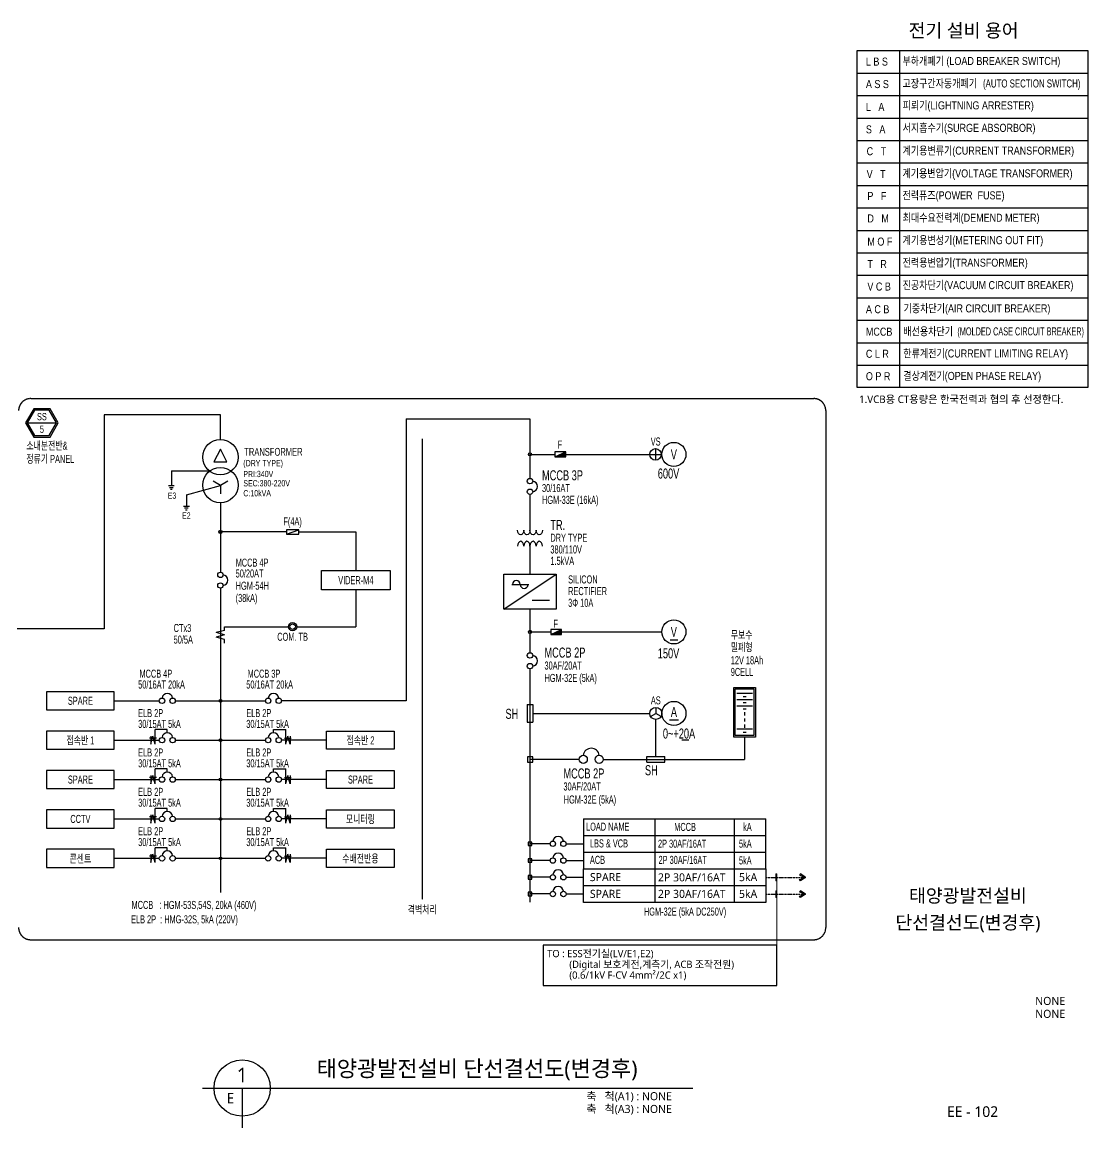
# Model space of a CAD drawing. Header units: millimetres. Extents: x 3366 to 637019, y 0 to 56757.
# Drawn here: x 345843 to 385591, y 2695 to 43924 of the extents above; entities that cross this region are included whole.
import ezdxf
from ezdxf.enums import TextEntityAlignment as Align

# ---------------------------------------------------------------- set-up
doc = ezdxf.new("R2010")
doc.units = ezdxf.units.MM
for name, pattern in [('C4', [19, 16, -1, 1, -1]), ('LD3', [5.5, 3.5, -1, 0, -1]), ('LH2', [2.75, 2, -0.75])]:
    doc.linetypes.add(name, pattern=pattern)
for name, color, linetype in [('E-ELEC', 3, 'Continuous'), ('E-LINE', 4, 'Continuous'), ('E-TABL', 1, 'Continuous'), ('E-TEXT', 7, 'Continuous'), ('도면 TITLE', 4, 'Continuous')]:
    doc.layers.add(name, color=color, linetype=linetype)
doc.styles.add('arial', font='arial.ttf')
doc.styles.add('GHS', font='', dxfattribs={"width": 0.7})
doc.styles.add('MG', font='malgun.ttf')
doc.styles.get('GHS').set_extended_font_data('Gulim')

msp = doc.modelspace()

# ---------------------------------------------------------------- hatches: boundary and pattern name
at = {"layer": 'E-TEXT', "linetype": 'Continuous'}
for points in [[(366116.8, 27899), (365714.8, 27711.7), (366116.8, 27711.7)], [(365959.2, 21094.2), (365959.2, 21281.5), (365557.2, 21094.2)]]:
    msp.add_hatch(color=8, dxfattribs=at).paths.add_polyline_path(points)

# ---------------------------------------------------------------- linework, layer by layer
at = {"color": 8}
msp.add_circle((355930.8, 21380.8), 153.9, dxfattribs=at)
at = {"color": 8, "linetype": 'Continuous'}
msp.add_circle((355930.8, 21380.8), 102.2, dxfattribs=at)
at = {"layer": 'E-ELEC', "color": 8}
for p, q in [((355702.8, 24989.5), (355702.8, 24837.5)), ((356158.8, 24989.5), (355702.8, 24989.5)), ((355702.8, 24837.5), (356158.8, 24837.5)), ((356158.8, 24837.5), (356158.8, 24989.5)), ((373076.6, 18886.9), (372497.5, 18886.9)), ((373076.6, 18655.3), (372497.5, 18655.3)), ((372845, 18771.1), (372729.2, 18771.1)), ((373076.6, 18423.7), (372497.5, 18423.7)), ((372845, 18539.5), (372729.2, 18539.5)), ((372845, 18307.9), (372729.2, 18307.9)), ((372787.1, 18192.1), (372787.1, 18076.3)), ((372787.1, 17960.4), (372787.1, 17844.6)), ((372787.1, 17728.8), (372787.1, 17613)), ((373076.6, 17555.1), (372497.5, 17555.1)), ((372845, 17439.3), (372729.2, 17439.3))]:
    msp.add_line(p, q, dxfattribs=at)
at = {"layer": 'E-ELEC', "color": 8, "linetype": 'Continuous'}
msp.add_line((355702.8, 24837.5), (356158.8, 24989.5), dxfattribs=at)
at = {"layer": 'E-ELEC', "color": 8}
for points in [[(372381.7, 17265.6), (372381.7, 19118.6), (373192.4, 19118.6), (373192.4, 17265.6)], [(372440.1, 17323.9), (372440.1, 19060.2), (373134.1, 19060.2), (373134.1, 17323.9)]]:
    msp.add_lwpolyline(points, close=True, dxfattribs=at)
at = {"layer": 'E-ELEC'}
for points in [[(364719.5, 11972.2), (364853.1, 11972.2), (364853.1, 12105.9), (364719.5, 12105.9)], [(364719.5, 11348.4), (364853.1, 11348.4), (364853.1, 11482.1), (364719.5, 11482.1)]]:
    msp.add_lwpolyline(points, close=True, dxfattribs=at)
at = {"layer": 'E-ELEC', "color": 8}
for centre, radius in [((353238.4, 27703.5), 659.7), ((353238.4, 26659.2), 659.7), ((353238.4, 24913.5), 53.5), ((353238.4, 23314.2), 100.3), ((353238.4, 22918.1), 100.3), ((351060.7, 18619.5), 100.3), ((351456.8, 18619.5), 100.3), ((355020, 18619.5), 100.3), ((355416.1, 18619.5), 100.3), ((351060.7, 17151), 100.3), ((351456.8, 17151), 100.3), ((355020, 17151), 100.3), ((355416.1, 17151), 100.3), ((351060.7, 15682.5), 100.3), ((351456.8, 15682.5), 100.3), ((355020, 15682.5), 100.3), ((355416.1, 15682.5), 100.3), ((351060.7, 14214), 100.3), ((351456.8, 14214), 100.3), ((355020, 14214), 100.3), ((355416.1, 14214), 100.3), ((365636.6, 13286.8), 100.3), ((366032.7, 13286.8), 100.3), ((351060.7, 12745.5), 100.3), ((351456.8, 12745.5), 100.3), ((355020, 12745.5), 100.3), ((355416.1, 12745.5), 100.3), ((365636.6, 12662.9), 100.3), ((366032.7, 12662.9), 100.3)]:
    msp.add_circle(centre, radius, dxfattribs=at)
at = {"layer": 'E-ELEC', "color": 8, "linetype": 'Continuous'}
for centre in [(353238.4, 18619.5), (353238.4, 17151), (353238.4, 15682.5), (353238.4, 14214), (353238.4, 12745.5)]:
    msp.add_circle(centre, 49.1, dxfattribs=at)
at = {"layer": 'E-ELEC'}
for centre in [(365636.6, 12039.1), (366032.7, 12039.1), (365636.6, 11415.2), (366032.7, 11415.2)]:
    msp.add_circle(centre, 100.3, dxfattribs=at)
at = {"layer": 'E-ELEC', "color": 8}
for centre, start, end in [((353314.4, 23116.1), 276.97298, 83.02702), ((351258.8, 18695.6), 6.97298, 173.02702), ((355218, 18695.6), 6.97298, 173.02702), ((351258.8, 17227.1), 6.97298, 173.02702), ((355218, 17227.1), 6.97298, 173.02702), ((351258.8, 15758.5), 6.97298, 173.02702), ((355218, 15758.5), 6.97298, 173.02702), ((351258.8, 14290), 6.97298, 173.02702), ((355218, 14290), 6.97298, 173.02702), ((365834.7, 13362.8), 6.97298, 173.02702), ((351258.8, 12821.5), 6.97298, 173.02702), ((355218, 12821.5), 6.97298, 173.02702), ((365834.7, 12739), 6.97298, 173.02702)]:
    msp.add_arc(centre, 199.5, start, end, dxfattribs=at)
at = {"layer": 'E-ELEC'}
for centre in [(365834.7, 12115.1), (365834.7, 11491.3)]:
    msp.add_arc(centre, 199.5, 6.97298, 173.02702, dxfattribs=at)
at = {"layer": 'E-LINE', "color": 8}
for p, q in [((353238.4, 29277.1), (348908.2, 29277.1)), ((348908.2, 29277.1), (348908.2, 21300.6)), ((353238.4, 28363.2), (353238.4, 29277.1)), ((360168.1, 29136.6), (360168.1, 18619.5)), ((360168.1, 29136.6), (364784, 29136.6)), ((364784, 29136.6), (364784, 26909.6)), ((353238.4, 25999.5), (353238.4, 23414.4)), ((364784, 26312.9), (364784, 24982.7)), ((364784, 24384.4), (364784, 23335.7)), ((353238.4, 22817.8), (353238.4, 11471.9)), ((364784, 22034.5), (364784, 20408.8)), ((348908.2, 21300.6), (343591.6, 21300.6)), ((364784, 19812.1), (364784, 11106)), ((349279.2, 18619.5), (350960.4, 18619.5)), ((351557.1, 18619.5), (354919.7, 18619.5)), ((360168.1, 18619.5), (355516.4, 18619.5)), ((349279.2, 17151), (350960.4, 17151)), ((351557.1, 17151), (354919.7, 17151)), ((357197.7, 17151), (355516.4, 17151)), ((349279.2, 15682.5), (350960.4, 15682.5)), ((351557.1, 15682.5), (354919.7, 15682.5)), ((357197.7, 15682.5), (355516.4, 15682.5)), ((349279.2, 14214), (350960.4, 14214)), ((351557.1, 14214), (354919.7, 14214)), ((357197.7, 14214), (355516.4, 14214)), ((349279.2, 12745.5), (350960.4, 12745.5)), ((351557.1, 12745.5), (354919.7, 12745.5)), ((357197.7, 12745.5), (355516.4, 12745.5))]:
    msp.add_line(p, q, dxfattribs=at)
at = {"layer": 'E-LINE', "ltscale": 2}
for p, q in [((365536.3, 12039.1), (364784, 12039.1)), ((366133, 12039.1), (366783.2, 12039.1)), ((365536.3, 11415.2), (364784, 11415.2)), ((366133, 11415.2), (366783.2, 11415.2))]:
    msp.add_line(p, q, dxfattribs=at)
at = {"layer": 'E-LINE'}
for p, q in [((374874.2, 12162.4), (374831, 12119.2)), ((374831, 12119.2), (375063.3, 12035.7)), ((374831, 11952.2), (375063.3, 12035.7)), ((375063.3, 12035.7), (374874.2, 12162.4)), ((375063.3, 12035.7), (374874.2, 11909)), ((374874.2, 11909), (374831, 11952.2)), ((374874.2, 11538.6), (374831, 11495.3)), ((374831, 11495.3), (375063.3, 11411.8)), ((374831, 11328.4), (375063.3, 11411.8)), ((374874.2, 11285.1), (374831, 11328.4)), ((375063.3, 11411.8), (374874.2, 11538.6)), ((375063.3, 11411.8), (374874.2, 11285.1))]:
    msp.add_line(p, q, dxfattribs=at)
at = {"layer": 'E-LINE', "linetype": 'LD3', "ltscale": 2}
for points in [[(373582.9, 12035.7), (375063.3, 12035.7)], [(373582.9, 11411.8), (375063.3, 11411.8)]]:
    msp.add_lwpolyline(points, dxfattribs=at)
at = {"layer": 'E-LINE', "color": 8}
msp.add_circle((353238.4, 24913.5), 63, dxfattribs=at)
at = {"layer": 'E-TABL'}
for p, q in [((378559.3, 42861.6), (378559.3, 30294.8)), ((376990.9, 42023.8), (385590.9, 42023.8)), ((376990.9, 41186), (385590.9, 41186)), ((376990.9, 40348.2), (385590.9, 40348.2)), ((376990.9, 39510.4), (385590.9, 39510.4)), ((376990.9, 38672.7), (385590.9, 38672.7)), ((376990.9, 37834.9), (385590.9, 37834.9)), ((376990.9, 36997.1), (385590.9, 36997.1)), ((376990.9, 36159.3), (385590.9, 36159.3)), ((376990.9, 35321.5), (385590.9, 35321.5)), ((376990.9, 34483.7), (385590.9, 34483.7)), ((376990.9, 33645.9), (385590.9, 33645.9)), ((376990.9, 32808.2), (385590.9, 32808.2)), ((376990.9, 31970.4), (385590.9, 31970.4)), ((376990.9, 31132.6), (385590.9, 31132.6)), ((373582.9, 11723.8), (366783.2, 11723.8))]:
    msp.add_line(p, q, dxfattribs=at)
at = {"layer": 'E-TABL', "color": 8, "linetype": 'C4'}
for p, q in [((346162.3, 29886.6), (375366.6, 29886.6)), ((375816.6, 29436.6), (375816.6, 10160.7)), ((346162.3, 9710.7), (375366.6, 9710.7))]:
    msp.add_line(p, q, dxfattribs=at)
at = {"layer": 'E-TABL', "color": 8, "linetype": 'Continuous'}
for p, q in [((346036.1, 28979), (347125, 28979)), ((353238.4, 28006.1), (352993.9, 27528.9)), ((353482.9, 27528.9), (353238.4, 28006.1)), ((352993.9, 27528.9), (353482.9, 27528.9)), ((353238.4, 26643.1), (352963.5, 26812.1)), ((353512, 26808.7), (353238.4, 26643.1)), ((353238.4, 26643.1), (353238.4, 26334.8)), ((351258.8, 17545.7), (350799.2, 17545.7)), ((350799.2, 17308.8), (350799.2, 17545.7)), ((351258.8, 17426.6), (351258.8, 17545.7)), ((355218, 17426.6), (355218, 17545.7)), ((355218, 17545.7), (355677.6, 17545.7)), ((355677.6, 17308.8), (355677.6, 17545.7)), ((350853.5, 17226.1), (350598.6, 17226.1)), ((350640.4, 16996.5), (350719.8, 17305.4)), ((350640.4, 17305.4), (350640.4, 16996.5)), ((350799.2, 16996.5), (350719.8, 17305.4)), ((350799.2, 16996.5), (350799.2, 17305.4)), ((355623.3, 17226.1), (355878.2, 17226.1)), ((355677.6, 16996.5), (355677.6, 17305.4)), ((355677.6, 16996.5), (355757, 17305.4)), ((355836.4, 16996.5), (355757, 17305.4)), ((355836.4, 17305.4), (355836.4, 16996.5)), ((350853.5, 15757.6), (350598.6, 15757.6)), ((350640.4, 15528), (350719.8, 15836.9)), ((350640.4, 15836.9), (350640.4, 15528)), ((350799.2, 15528), (350719.8, 15836.9)), ((351258.8, 16077.2), (350799.2, 16077.2)), ((350799.2, 15840.3), (350799.2, 16077.2)), ((350799.2, 15528), (350799.2, 15836.9)), ((351258.8, 15958.1), (351258.8, 16077.2)), ((355218, 15958.1), (355218, 16077.2)), ((355218, 16077.2), (355677.6, 16077.2)), ((355623.3, 15757.6), (355878.2, 15757.6)), ((355677.6, 15840.3), (355677.6, 16077.2)), ((355677.6, 15528), (355677.6, 15836.9)), ((355677.6, 15528), (355757, 15836.9)), ((355836.4, 15528), (355757, 15836.9)), ((355836.4, 15836.9), (355836.4, 15528)), ((351258.8, 14608.7), (350799.2, 14608.7)), ((350799.2, 14371.8), (350799.2, 14608.7)), ((351258.8, 14489.6), (351258.8, 14608.7)), ((355218, 14489.6), (355218, 14608.7)), ((355218, 14608.7), (355677.6, 14608.7)), ((355677.6, 14371.8), (355677.6, 14608.7)), ((350853.5, 14289.1), (350598.6, 14289.1)), ((350640.4, 14059.5), (350719.8, 14368.4)), ((350640.4, 14368.4), (350640.4, 14059.5)), ((350799.2, 14059.5), (350719.8, 14368.4)), ((350799.2, 14059.5), (350799.2, 14368.4)), ((355623.3, 14289.1), (355878.2, 14289.1)), ((355677.6, 14059.5), (355677.6, 14368.4)), ((355677.6, 14059.5), (355757, 14368.4)), ((355836.4, 14059.5), (355757, 14368.4)), ((355836.4, 14368.4), (355836.4, 14059.5)), ((350853.5, 12820.6), (350598.6, 12820.6)), ((350640.4, 12591), (350719.8, 12899.9)), ((350640.4, 12899.9), (350640.4, 12591)), ((350799.2, 12591), (350719.8, 12899.9)), ((351258.8, 13140.1), (350799.2, 13140.1)), ((350799.2, 12903.3), (350799.2, 13140.1)), ((350799.2, 12591), (350799.2, 12899.9)), ((351258.8, 13021.1), (351258.8, 13140.1)), ((355218, 13021.1), (355218, 13140.1)), ((355218, 13140.1), (355677.6, 13140.1)), ((355623.3, 12820.6), (355878.2, 12820.6)), ((355677.6, 12903.3), (355677.6, 13140.1)), ((355677.6, 12591), (355677.6, 12899.9)), ((355677.6, 12591), (355757, 12899.9)), ((355836.4, 12591), (355757, 12899.9)), ((355836.4, 12899.9), (355836.4, 12591))]:
    msp.add_line(p, q, dxfattribs=at)
at = {"layer": 'E-TABL', "color": 8, "linetype": 'LH2'}
msp.add_line((360764.5, 28386.6), (360764.5, 11210.7), dxfattribs=at)
at = {"layer": 'E-TABL', "color": 8}
for p, q in [((351412.3, 27195.7), (352826.5, 27195.7)), ((351969.7, 26293.9), (353243.2, 26645.4)), ((366783.2, 14219.2), (366783.2, 12347.6)), ((366783.2, 14219.2), (373582.9, 14219.2)), ((369434.6, 14219.2), (369434.6, 11099.9)), ((372404.3, 14219.2), (372404.3, 11099.9)), ((373582.9, 12347.6), (373582.9, 14219.2)), ((366783.2, 13595.3), (373582.9, 13595.3)), ((366783.2, 12971.5), (373582.9, 12971.5))]:
    msp.add_line(p, q, dxfattribs=at)
at = {"layer": 'E-TABL', "lineweight": 18}
msp.add_line((373993.3, 9512.8), (373993.3, 12161.2), dxfattribs=at)
at = {"layer": 'E-TABL'}
for points in [[(376990.9, 42861.6), (385590.9, 42861.6), (385590.9, 30294.8), (376990.9, 30294.8)], [(366783.2, 12347.6), (373582.9, 12347.6), (373582.9, 11099.9), (366783.2, 11099.9)], [(365273.5, 8002.7), (373993.3, 8002.7), (373993.3, 9512.8), (365273.5, 9512.8)]]:
    msp.add_lwpolyline(points, close=True, dxfattribs=at)
at = {"layer": 'E-TABL', "color": 8, "linetype": 'Continuous', "elevation": 0}
msp.add_lwpolyline([(346308.3, 29450.5), (346036.1, 28979), (346308.3, 28507.5), (346852.8, 28507.5), (347125, 28979), (346852.8, 29450.5)], close=True, dxfattribs=at)
at = {"layer": 'E-TABL', "color": 8, "elevation": 0}
for points in [[(349279.2, 18958.2), (346753.2, 18958.2), (346753.2, 18280.8), (349279.2, 18280.8)], [(349279.2, 17489.7), (346753.2, 17489.7), (346753.2, 16812.3), (349279.2, 16812.3)], [(357197.7, 17489.7), (359723.7, 17489.7), (359723.7, 16812.3), (357197.7, 16812.3)], [(349279.2, 16021.2), (346753.2, 16021.2), (346753.2, 15343.8), (349279.2, 15343.8)], [(357197.7, 16021.2), (359723.7, 16021.2), (359723.7, 15343.8), (357197.7, 15343.8)], [(349279.2, 14552.7), (346753.2, 14552.7), (346753.2, 13875.3), (349279.2, 13875.3)], [(357197.7, 14552.7), (359723.7, 14552.7), (359723.7, 13875.3), (357197.7, 13875.3)], [(349279.2, 13084.2), (346753.2, 13084.2), (346753.2, 12406.8), (349279.2, 12406.8)], [(357197.7, 13084.2), (359723.7, 13084.2), (359723.7, 12406.8), (357197.7, 12406.8)]]:
    msp.add_lwpolyline(points, close=True, dxfattribs=at)
at = {"layer": 'E-TABL', "color": 8}
for points in [[(364691.2, 16334.7), (364891.8, 16334.7), (364891.8, 16535.2), (364691.2, 16535.2)], [(364719.5, 13219.9), (364853.1, 13219.9), (364853.1, 13353.6), (364719.5, 13353.6)], [(364719.5, 12596.1), (364853.1, 12596.1), (364853.1, 12729.8), (364719.5, 12729.8)]]:
    msp.add_lwpolyline(points, close=True, dxfattribs=at)
at = {"layer": 'E-TABL', "lineweight": 18}
for points in [[(373993.3, 12161.2), (373947.5, 12161.2), (373947.5, 11910.2), (373993.3, 11910.2)], [(373993.3, 11537.4), (373947.5, 11537.4), (373947.5, 11286.3), (373993.3, 11286.3)]]:
    msp.add_lwpolyline(points, dxfattribs=at)
at = {"layer": 'E-TABL', "color": 8, "linetype": 'C4'}
for centre, start, end in [((346162.3, 29436.6), 90, 180), ((375366.6, 29436.6), 0, 90), ((346162.3, 10160.7), 180, 270), ((375366.6, 10160.7), 270, 0)]:
    msp.add_arc(centre, 450, start, end, dxfattribs=at)
at = {"layer": 'E-TEXT', "color": 8}
for p, q in [((364784, 27805.4), (365714.8, 27805.4)), ((365714.8, 27711.7), (366116.8, 27899)), ((366116.8, 27805.4), (369678.4, 27805.4)), ((369464.1, 28019.7), (369464.1, 27591.1)), ((351412.3, 27195.7), (351412.3, 26634.6)), ((351517.3, 26634.6), (351297.2, 26634.6)), ((351476.6, 26564.1), (351337.9, 26564.1)), ((351436.5, 26494.6), (351378, 26494.6)), ((351969.7, 26293.9), (351969.7, 25865.8)), ((352079.7, 25865.8), (351859.6, 25865.8)), ((352039, 25795.3), (351900.3, 25795.3)), ((351998.9, 25725.8), (351940.4, 25725.8)), ((355702.8, 24913.5), (353238.4, 24913.5)), ((356158.8, 24913.5), (358289.7, 24913.5)), ((363812.1, 22034.5), (365765.5, 23335.7)), ((364101.8, 22955.1), (364742.3, 22955.1)), ((364865.2, 22376.5), (365505.7, 22376.5)), ((353392.4, 21244.9), (353084.4, 21160.5)), ((353392.4, 21076), (353084.4, 21160.5)), ((353392.4, 21076), (353084.4, 20991.5)), ((353392.4, 21244.9), (353392.4, 21380.8)), ((364784, 21187.8), (365557.2, 21187.8)), ((365557.2, 21094.2), (365959.2, 21281.5)), ((365959.2, 21187.8), (369699.8, 21187.8)), ((353392.4, 20907.1), (353084.4, 20991.5)), ((353392.4, 20763.1), (353392.4, 20907.1)), ((370014.5, 20890.2), (370302.6, 20890.2)), ((364681.8, 18486.4), (364681.8, 17818)), ((364681.8, 18486.4), (364886.2, 18486.4)), ((364886.2, 18486.4), (364886.2, 17818)), ((364886.2, 18148.1), (369251.7, 18148.1)), ((369281.9, 18035.6), (369476.7, 18148.1)), ((369476.7, 18373.1), (369476.7, 18148.1)), ((369671.6, 18035.6), (369476.7, 18148.1)), ((364681.8, 17818), (364886.2, 17818)), ((369476.7, 16540), (369476.7, 17923.1)), ((369991.5, 17913.6), (370325.9, 17913.6)), ((370443.2, 17167.3), (370710.6, 17167.3)), ((372787.1, 17265.6), (372787.1, 16435)), ((369142.5, 16540), (369810.9, 16540)), ((369142.5, 16335.6), (369142.5, 16540)), ((369810.9, 16335.6), (369810.9, 16540)), ((366621.8, 16435), (364788.1, 16435)), ((367516.8, 16435), (372787.1, 16435)), ((369142.5, 16335.6), (369810.9, 16335.6)), ((365536.3, 13286.8), (364784, 13286.8)), ((366133, 13286.8), (366783.2, 13286.8)), ((365536.3, 12662.9), (364784, 12662.9)), ((366133, 12662.9), (366783.2, 12662.9))]:
    msp.add_line(p, q, dxfattribs=at)
at = {"layer": 'E-TEXT', "color": 8, "linetype": 'Continuous'}
for p, q in [((358289.7, 24913.5), (358289.7, 23478.3)), ((358289.7, 22753.9), (358289.7, 21380.8)), ((353392.4, 21380.8), (355776.9, 21380.8)), ((356084.7, 21380.8), (358289.7, 21380.8))]:
    msp.add_line(p, q, dxfattribs=at)
at = {"layer": 'E-TEXT', "color": 8, "linetype": 'Continuous', "elevation": 0}
msp.add_lwpolyline([(346277.2, 29504.4), (345973.9, 28979), (346277.2, 28453.6), (346883.9, 28453.6), (347187.2, 28979), (346883.9, 29504.4)], close=True, dxfattribs=at)
at = {"layer": 'E-TEXT', "color": 8}
for points in [[(366116.8, 27899), (365714.8, 27899), (365714.8, 27711.7), (366116.8, 27711.7)], [(363812.1, 23335.7), (365765.5, 23335.7), (365765.5, 22034.5), (363812.1, 22034.5)], [(365959.2, 21281.5), (365557.2, 21281.5), (365557.2, 21094.2), (365959.2, 21094.2)]]:
    msp.add_lwpolyline(points, close=True, dxfattribs=at)
at = {"layer": 'E-TEXT', "color": 8, "elevation": 0}
msp.add_lwpolyline([(357007.6, 23478.3), (359571.8, 23478.3), (359571.8, 22753.9), (357007.6, 22753.9)], close=True, dxfattribs=at)
at = {"layer": 'E-TEXT', "color": 8}
for centre, radius in [((370149.8, 27805.4), 450), ((364784, 27805.4), 58.3), ((369464.1, 27805.4), 214.3), ((364784, 26809.3), 100.3), ((364784, 26413.2), 100.3), ((353238.4, 24913.5), 40), ((370149.8, 21187.8), 450), ((364784, 21187.8), 58.3), ((364784, 20308.5), 100.3), ((364784, 19912.4), 100.3), ((370151.7, 18148.1), 450), ((369476.7, 18148.1), 225), ((366772.2, 16435), 150.4), ((367366.4, 16435), 150.4)]:
    msp.add_circle(centre, radius, dxfattribs=at)
for centre, radius, start, end in [((364860.1, 26611.3), 199.5, 276.97298, 83.02702), ((364277.4, 22955.1), 144.7, 0, 180), ((364566.7, 22955.1), 144.7, 180, 0), ((364860.1, 20110.5), 199.5, 276.97298, 83.02702), ((367069.3, 16549), 299.3, 6.97298, 173.02702)]:
    msp.add_arc(centre, radius, start, end, dxfattribs=at)
at = {"layer": 'E-TEXT', "color": 8, "extrusion": (0, 0, -1)}
for centre in [(364437, 24982.7), (364668.3, 24982.7), (364899.7, 24982.7), (365131.1, 24982.7)]:
    msp.add_ellipse(centre, major_axis=(0, -181.2), ratio=0.6382467, start_param=4.712389, end_param=7.8539816, dxfattribs=at)
at = {"layer": 'E-TEXT', "color": 8}
for centre in [(364437, 24384.4), (364668.3, 24384.4), (364899.7, 24384.4), (365131.1, 24384.4)]:
    msp.add_ellipse(centre, major_axis=(0, 181.2), ratio=0.6382467, start_param=4.712389, end_param=7.8539816, dxfattribs=at)
at = {"layer": '도면 TITLE'}
for p, q in [((352564.7, 4179.8), (370852.1, 4179.8)), ((354049.9, 4179.8), (354049.9, 2694.6))]:
    msp.add_line(p, q, dxfattribs=at)
msp.add_circle((354049.9, 4179.8), 1050.2, dxfattribs=at)

# ---------------------------------------------------------------- texts
at = {"color": 8, "linetype": 'Continuous', "style": 'GHS', "width": 0.7}
for s, p in [('MCCB   : HGM-53S,54S, 20kA (460V)', (349924.3, 10857.2)), ('ELB 2P  : HMG-32S, 5kA (220V)', (349906.6, 10320.6))]:
    msp.add_text(s, height=300, dxfattribs=at).set_placement(p)
at = {"layer": 'E-ELEC', "color": 8, "style": 'GHS', "width": 0.7}
for s, p in [('(DRY TYPE)', (354091.8, 27362.9)), ('C:10kVA', (354093.8, 26243.1))]:
    msp.add_text(s, height=233.33, dxfattribs=at).set_placement(p)
msp.add_text('VIDER-M4', height=300, dxfattribs=at).set_placement((358289.7, 23116.1), align=Align.MIDDLE)
at = {"layer": 'E-LINE', "color": 8, "style": 'GHS', "width": 0.7}
msp.add_text('TRANSFORMER', height=291.667, dxfattribs=at).set_placement((354126.9, 27755.6))
at = {"layer": 'E-TEXT', "color": 255, "linetype": 'Continuous', "ltscale": 2, "style": 'MG'}
msp.add_text('전기 설비 용어', height=500, dxfattribs=at).set_placement((378904.2, 43609.7), align=Align.MIDDLE_LEFT)
at = {"layer": 'E-TEXT', "style": 'arial'}
for s, width, p in [('L B S', 0.8, (377312.1, 42301.4)), ('부하개폐기 (LOAD BREAKER SWITCH)', 0.8, (378676.6, 42324.4)), ('A S S', 0.8, (377312.1, 41463.6)), ('고장구간자동개폐기', 0.8, (378676.6, 41486.7)), ('(AUTO SECTION SWITCH)', 0.7, (381679, 41486.7)), ('L   A', 0.8, (377312.1, 40613)), ('피뢰기(LIGHTNING ARRESTER)', 0.8, (378681.6, 40669.4)), ('S   A', 0.8, (377312.1, 39775.2)), ('서지흡수기(SURGE ABSORBOR)', 0.8, (378681.6, 39831.6)), ('C   T', 0.8, (377340, 38958.6)), ('계기용변류기(CURRENT TRANSFORMER)', 0.8, (378679.5, 38982)), ('V   T', 0.8, (377340, 38108)), ('계기용변압기(VOLTAGE TRANSFORMER)', 0.8, (378675.1, 38133.3)), ('P   F', 0.8, (377367.8, 37291.5)), ('전력퓨즈(POWER  FUSE)', 0.8, (378675.5, 37314.5)), ('D   M', 0.8, (377367.8, 36453.7)), ('최대수요전력계(DEMEND METER)', 0.8, (378681.6, 36480.8)), ('M O F', 0.8, (377367.8, 35590.3)), ('계기용변성기(METERING OUT FIT)', 0.8, (378681.6, 35643)), ('T   R', 0.8, (377367.8, 34752.5)), ('전력용변압기(TRANSFORMER)', 0.8, (378681.6, 34805.2)), ('진공차단기(VACUUM CIRCUIT BREAKER)', 0.8, (378681.6, 33967.4)), ('V C B', 0.8, (377367.8, 33914.7)), ('기중차단기(AIR CIRCUIT BREAKER)', 0.8, (378716.3, 33100)), ('A C B', 0.8, (377312.1, 33068.6)), ('배선용차단기', 0.8, (378706.4, 32242.7)), ('MCCB', 0.8, (377312.1, 32230.8)), ('(MOLDED CASE CIRCUIT BREAKER)', 0.65, (380723, 32242.7)), ('한류계전기(CURRENT LIMITING RELAY)', 0.8, (378706.4, 31419.7)), ('C L R', 0.8, (377312.1, 31407.9)), ('O P R', 0.8, (377312.1, 30570.1)), ('결상계전기(OPEN PHASE RELAY)', 0.8, (378706.4, 30581.9))]:
    msp.add_text(s, height=300, dxfattribs=dict(at, width=width)).set_placement(p)
at = {"layer": 'E-TEXT', "style": 'MG'}
for s, height, p in [('1.VCB용 CT용량은 한국전력과 협의 후 선정한다.', 280, (377056.7, 29721.8)), ('SPARE', 300, (367019.3, 11895.5)), ('2P 30AF/16AT', 300, (369557.5, 11885.8)), ('5kA', 300, (372577.9, 11894.1)), ('SPARE', 300, (367019.3, 11271.6)), ('2P 30AF/16AT', 300, (369557.5, 11270.2)), ('5kA', 300, (372577.9, 11270.2))]:
    msp.add_text(s, height=height, dxfattribs=at).set_placement(p)
at = {"layer": 'E-TEXT', "color": 8, "linetype": 'Continuous', "style": 'GHS', "width": 0.7}
for s, p in [('SS', (346580.5, 29214.8)), ('5', (346580.5, 28743.2))]:
    msp.add_text(s, height=270, dxfattribs=at).set_placement(p, align=Align.MIDDLE)
for s, p in [('소내분전반&', (346000.6, 27982.8)), ('정류기 PANEL', (346000.6, 27487.3)), ('HGM-33E (16kA)', (365233, 25961.2)), ('CTx3', (351495.2, 21183.5)), ('50/5A', (351495.2, 20751)), ('50/16AT 20kA', (350172.6, 19075.6)), ('MCCB 4P', (350220.2, 19480)), ('50/16AT 20kA', (354204.5, 19075.6)), ('MCCB 3P', (354252, 19480)), ('HGM-32E (5kA)', (365324.4, 19320.7)), ('ELB 2P', (350172.6, 18011.5)), ('ELB 2P', (354204.5, 18011.5)), ('30/15AT 5kA', (350172.6, 17607.1)), ('30/15AT 5kA', (354204.5, 17607.1)), ('ELB 2P', (350172.6, 16543)), ('ELB 2P', (354204.5, 16543)), ('30/15AT 5kA', (350172.6, 16138.6)), ('30/15AT 5kA', (354204.5, 16138.6)), ('ELB 2P', (350172.6, 15074.5)), ('ELB 2P', (354204.5, 15074.5)), ('30/15AT 5kA', (350172.6, 14670.1)), ('30/15AT 5kA', (354204.5, 14670.1)), ('HGM-32E (5kA)', (366043.8, 14788.4)), ('ELB 2P', (350172.6, 13606)), ('ELB 2P', (354204.5, 13606)), ('30/15AT 5kA', (350172.6, 13201.6)), ('30/15AT 5kA', (354204.5, 13201.6))]:
    msp.add_text(s, height=300, dxfattribs=at).set_placement(p)
at = {"layer": 'E-TEXT', "color": 8, "style": 'GHS', "width": 0.7}
for s, height, p in [('F', 300, (365815.7, 28021.5)), ('MCCB 3P', 375, (365233, 26838.6)), ('600V', 375, (369550.8, 26905.4)), ('SEC:380-220V', 233.333, (354092.2, 26612.2)), ('PRI:340V', 233.33, (354092.2, 26958.9)), ('30/16AT', 300, (365233, 26402)), ('TR.', 375, (365544.9, 24984.9)), ('DRY TYPE', 300, (365544.9, 24548.3)), ('380/110V', 300, (365544.9, 24111.8)), ('MCCB 4P', 300, (353807.9, 23620.7)), ('1.5kVA', 300, (365544.9, 23686.9)), ('50/20AT', 300, (353807.9, 23216.4)), ('SILICON', 300, (366207.5, 22994.3)), ('HGM-54H', 300, (353807.9, 22759.6)), ('RECTIFIER', 300, (366207.5, 22559.1)), ('(38kA)', 300, (353807.9, 22302.8)), ('3Φ 10A', 300, (366207.5, 22122.6)), ('F', 300, (365658.1, 21340.9)), ('무보수', 300, (372272.7, 20926.9)), ('밀폐형', 300, (372272.7, 20467.9)), ('MCCB 2P', 375, (365324.4, 20230.1)), ('150V', 375, (369550.8, 20202.3)), ('12V 18Ah', 300, (372272.7, 19980.4)), ('30AF/20AT', 300, (365324.4, 19783)), ('9CELL', 300, (372272.7, 19544.9)), ('SH', 375, (363868.8, 17945.7)), ('0~+20A', 375, (369741.5, 17210.6)), ('MCCB 2P', 375, (366031.3, 15721.9)), ('SH', 375, (369071.6, 15843.5)), ('30AF/20AT', 300, (366031.3, 15274.7)), ('LOAD NAME', 300, (366875.4, 13775.3)), ('MCCB', 300, (370164.1, 13765.7)), ('kA', 300, (372732.1, 13765.7)), ('LBS & VCB', 300, (367019.3, 13151.5)), ('2P 30AF/16AT', 300, (369557.5, 13141.8)), ('5kA', 300, (372577.9, 13141.8)), ('ACB', 300, (367019.3, 12538.7)), ('2P 30AF/16AT', 300, (369578.7, 12537)), ('5kA', 300, (372577.9, 12517.9)), ('HGM-32E (5kA DC250V)', 300, (369033.4, 10609.4))]:
    msp.add_text(s, height=height, dxfattribs=at).set_placement(p)
for s, height, p in [('VS', 300, (369471.3, 28285.8)), ('V', 375, (370149.5, 27805.3)), ('F(4A)', 300, (355930.8, 25269.8)), ('V', 375, (370149.5, 21187.8)), ('SPARE', 300, (348016.2, 18619.5)), ('AS', 300, (369476.7, 18635.6)), ('A', 375, (370152, 18203.8)), ('접속반 1', 300, (348016.2, 17151)), ('접속반 2', 300, (358460.7, 17151)), ('SPARE', 300, (348016.2, 15682.5)), ('SPARE', 300, (358460.7, 15682.5)), ('CCTV', 300, (348016.2, 14214)), ('모니터링', 300, (358460.7, 14214)), ('콘센트', 300, (348016.2, 12745.5)), ('수배전반용', 300, (358460.7, 12745.5))]:
    msp.add_text(s, height=height, dxfattribs=at).set_placement(p, align=Align.MIDDLE)
for s, p in [('E3', (351434.2, 26150.9)), ('E2', (351967.8, 25409.4))]:
    msp.add_text(s, height=233.33, dxfattribs=at).set_placement(p, align=Align.CENTER)
at = {"layer": 'E-TEXT', "color": 8, "linetype": 'Continuous', "style": 'GHS', "width": 0.7}
for s, p in [('COM. TB', (355930.8, 21006.6)), ('격벽처리', (360764.5, 10834.3))]:
    msp.add_text(s, height=300, dxfattribs=at).set_placement(p, align=Align.MIDDLE_CENTER)
at = {"layer": 'E-TEXT', "style": 'MG'}
for s, p in [('TO : ESS전기실(LV/E1,E2)', (365421.4, 9193.8)), ('(Digital 보호계전,계측기, ACB 조작전원)', (366250.1, 8793)), ('(0.6/1kV F-CV 4mm²/2C x1)', (366250.1, 8392.1))]:
    msp.add_text(s, height=270, dxfattribs=at).set_placement(p, align=Align.MIDDLE_LEFT)
at = {"layer": '도면 TITLE', "style": 'MG'}
for s, height, p in [('태양광발전설비', 500, (381115.5, 11353)), ('단선결선도(변경후)', 500, (381115.5, 10350.6)), ('EE - 102', 400, (381290.9, 3300))]:
    msp.add_text(s, height=height, dxfattribs=at).set_placement(p, align=Align.MIDDLE_CENTER)
for s, p in [('NONE', (384742.1, 7428.5)), ('NONE', (384742.1, 6947)), ('축   척(A1) : NONE', (370076.3, 3875.7)), ('축   척(A3) : NONE', (370076.3, 3400.9))]:
    msp.add_text(s, height=300, dxfattribs=at).set_placement(p, align=Align.MIDDLE_RIGHT)
msp.add_text('태양광발전설비 단선결선도(변경후)', height=600, dxfattribs=at).set_placement((356827.6, 4905.4), align=Align.MIDDLE_LEFT)
for s, height, p in [('1', 544.4, (354049.9, 4664.5)), ('E', 388.9, (353612.3, 3802.3))]:
    msp.add_text(s, height=height, dxfattribs=at).set_placement(p, align=Align.MIDDLE)

doc.saveas('drawing.dxf')
